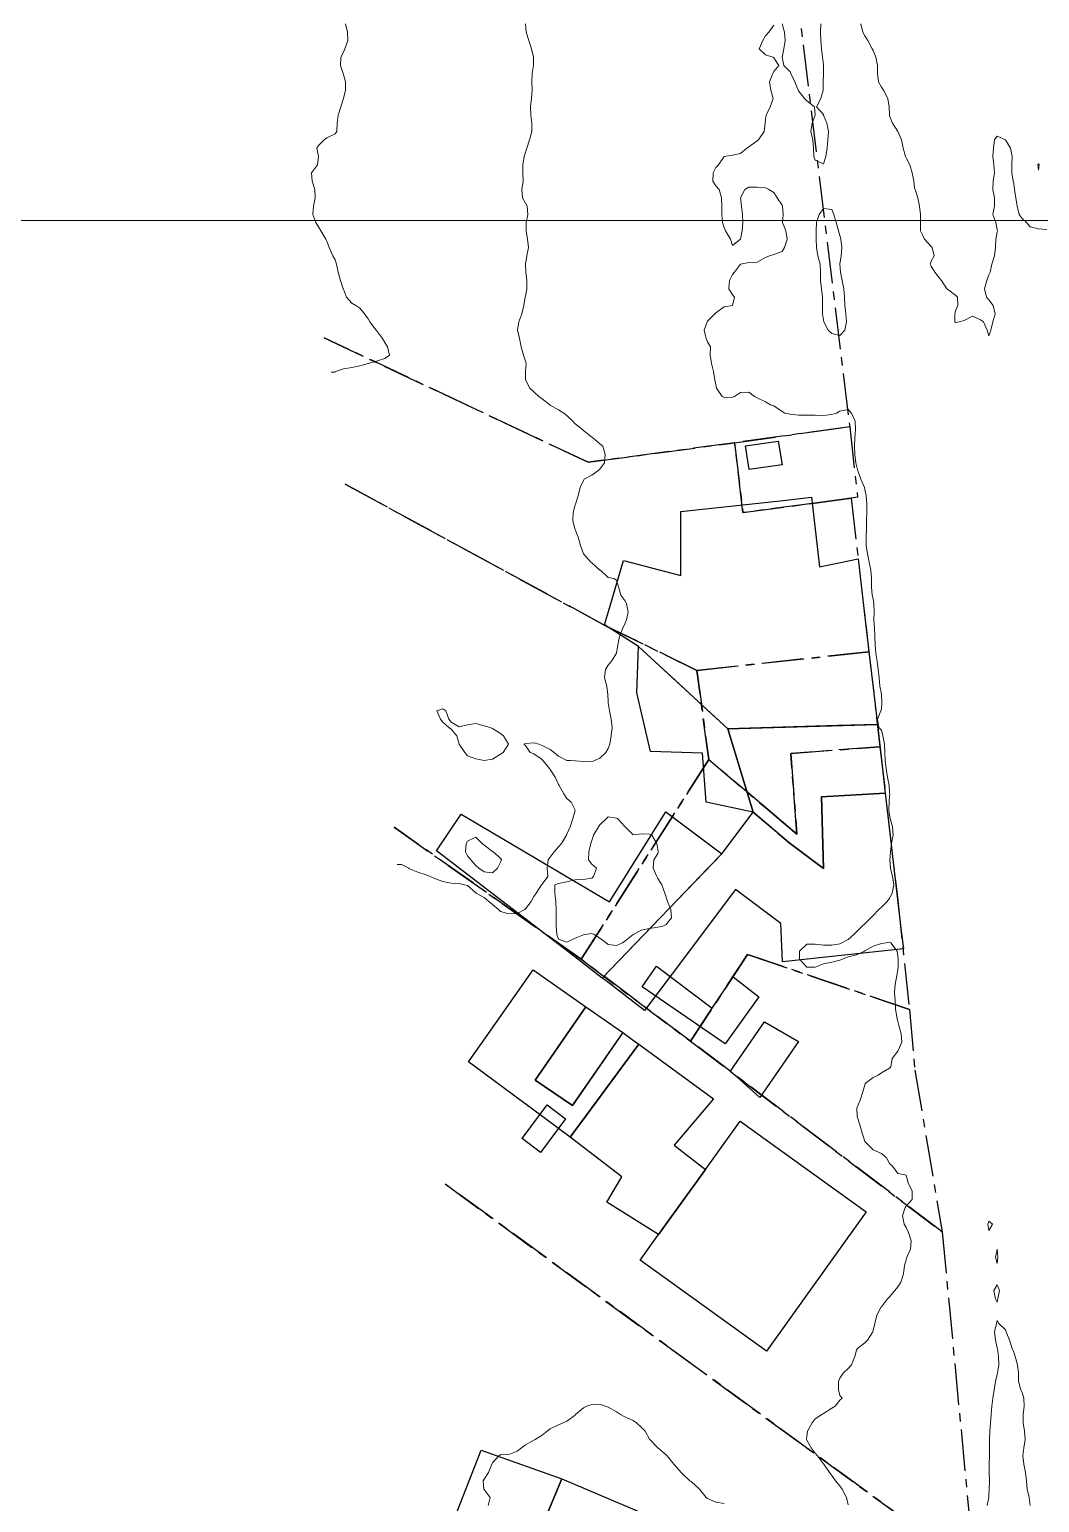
# Model space of a CAD drawing. Header units: centimetres. Extents: x 0 to 642158, y -847 to 649707.
# Drawn here: x 615869.3 to 615930.3, y 620509.9 to 620598.9 of the extents above; entities that cross this region are included whole.
import ezdxf

# ---------------------------------------------------------------- set-up
doc = ezdxf.new("R2010")
doc.units = ezdxf.units.CM
doc.header["$MEASUREMENT"] = 0
doc.linetypes.add('CENTERX2', pattern=[4, 2.5, -0.5, 0.5, -0.5])
doc.layers.add('MEV_grille', color=254, linetype='Continuous', lineweight=9)
doc.layers.add('WAL_topographie 0.5', color=253, linetype='Continuous', lineweight=20)
doc.layers.add('SPW_batiments', color=7, linetype='Continuous')
doc.layers.add('SPW_parcellaire cadastral', color=7, linetype='CENTERX2', lineweight=25, true_color=0xff0542)

# ---------------------------------------------------------------- blocks, each defined once
blk = doc.blocks.new('*U114')
at = {"layer": 'MEV_grille', "transparency": 33554687}
blk.add_lwpolyline([(-1338.461, 0), (1338.461, 0)], dxfattribs=at)
blk = doc.blocks.new('*U115')
at = {"layer": 'MEV_grille', "color": 0, "linetype": 'ByBlock', "lineweight": -2, "transparency": 16777216}
blk.add_blockref('*U114', (0, -1800), dxfattribs=at)

msp = doc.modelspace()

# ---------------------------------------------------------------- linework, layer by layer
at = {"layer": 'SPW_batiments'}
for points in [[(615914.752, 620572.619), (615912.769, 620572.336), (615912.552, 620573.769), (615914.519, 620574.052), (615914.752, 620572.619)], [(615917.019, 620566.452), (615919.349, 620566.942), (615919.799, 620563.064), (615920.508, 620556.938), (615918.125, 620556.87), (615911.479, 620556.679), (615908.641, 620559.286), (615906.082, 620561.637), (615904.016, 620562.946), (615904.261, 620563.769), (615905.174, 620566.832), (615908.64, 620565.939), (615908.64, 620569.801), (615912.389, 620570.209), (615914.633, 620570.454), (615916.534, 620570.661), (615917.019, 620566.452)], [(615906.082, 620561.637), (615908.801, 620559.14), (615909.726, 620558.289), (615910.518, 620557.562), (615911.479, 620556.679), (615911.945, 620555.144), (615913.008, 620551.644), (615910.156, 620552.252), (615909.946, 620555.202), (615906.8, 620555.294), (615905.975, 620558.847), (615906.082, 620561.637)], [(615917.033, 620556.839), (615920.508, 620556.938), (615920.695, 620555.328), (615920.796, 620554.453), (615920.843, 620554.049), (615920.99, 620552.781), (615917.143, 620552.56), (615917.254, 620548.227), (615915.17, 620549.8), (615913.008, 620551.644), (615912.806, 620552.312), (615911.479, 620556.679), (615917.033, 620556.839)], [(615908.102, 620541.872), (615906.44, 620539.661), (615904.119, 620541.443), (615903.889, 620541.619), (615907.927, 620545.813), (615910.256, 620548.231), (615911.11, 620549.119), (615913.008, 620551.644), (615914.411, 620550.448), (615914.497, 620550.374), (615915.17, 620549.8), (615917.254, 620548.228), (615917.254, 620548.232), (615917.143, 620552.56), (615920.99, 620552.781), (615921.955, 620544.444), (615922.079, 620543.375), (615917.39, 620542.871), (615917.385, 620542.87), (615915.367, 620542.653), (615914.783, 620542.59), (615914.673, 620544.909), (615911.935, 620546.968), (615908.102, 620541.872)], [(615906.864, 620544.709), (615903.889, 620541.619), (615902.233, 620542.89), (615893.879, 620549.301), (615895.36, 620551.51), (615904.319, 620546.214), (615905.068, 620547.407), (615907.735, 620551.657), (615911.11, 620549.119), (615906.864, 620544.709)], [(615902.941, 620533.339), (615901.957, 620532.001), (615901.169, 620532.583), (615899.592, 620533.75), (615898.981, 620534.201), (615895.802, 620536.552), (615896.585, 620537.668), (615899.709, 620542.118), (615902.89, 620539.885), (615899.841, 620535.451), (615902.091, 620533.918), (615902.14, 620533.989), (615905.127, 620538.315), (615905.14, 620538.335), (615905.701, 620537.912), (615906.09, 620537.619), (615902.941, 620533.339)], [(615910.523, 620539.802), (615911.806, 620541.686), (615913.356, 620540.486), (615911.323, 620537.636), (615906.29, 620541.085), (615907.156, 620542.335), (615910.523, 620539.802)], [(615905.14, 620538.335), (615902.091, 620533.918), (615899.841, 620535.451), (615902.89, 620539.885), (615905.14, 620538.335)], [(615915.738, 620537.788), (615913.407, 620534.393), (615911.64, 620536.002), (615913.69, 620538.969), (615915.738, 620537.788)], [(615910.607, 620534.319), (615908.241, 620531.519), (615910.116, 620530.058), (615907.29, 620526.121), (615904.157, 620528.085), (615905.074, 620529.601), (615901.957, 620532.001), (615906.09, 620537.618), (615910.607, 620534.319)], [(615901.674, 620533.118), (615900.157, 620531.085), (615899.041, 620531.918), (615900.557, 620533.968), (615901.674, 620533.118)], [(615919.841, 620527.487), (615913.808, 620519.086), (615906.175, 620524.569), (615907.29, 620526.121), (615910.116, 620530.058), (615912.213, 620532.977), (615919.841, 620527.487)], [(615898.36, 620504.001), (615893.703, 620505.782), (615896.572, 620513.107), (615901.443, 620511.368), (615898.36, 620504.001)], [(615914.669, 620505.745), (615913.295, 620502.453), (615911.611, 620498.419), (615898.36, 620504.001), (615901.443, 620511.368), (615914.669, 620505.745)]]:
    msp.add_lwpolyline(points, dxfattribs=at)
at = {"layer": 'SPW_parcellaire cadastral'}
for points in [[(615880.021, 620629.763), (615911.679, 620633.717), (615918.836, 620574.92), (615911.881, 620573.953), (615903.041, 620572.771), (615887.088, 620580.289)], [(615887.088, 620580.289), (615903.041, 620572.771), (615911.881, 620573.953), (615912.389, 620569.732), (615916.577, 620570.29), (615918.924, 620570.613)], [(615918.924, 620570.613), (615916.577, 620570.29), (615912.389, 620569.732), (615911.881, 620573.953), (615918.836, 620574.92), (615919.315, 620570.667), (615918.924, 620570.613)], [(615888.351, 620571.449), (615904.088, 620562.902), (615909.605, 620560.202), (615910.325, 620554.811), (615902.617, 620542.753), (615891.311, 620550.728)], [(615918.924, 620570.613), (615919.35, 620566.942), (615920.001, 620561.32), (615909.605, 620560.202), (615904.088, 620562.902), (615888.351, 620571.449)], [(615909.605, 620560.202), (615920.001, 620561.32), (615920.665, 620555.594), (615915.276, 620555.186), (615915.643, 620550.306), (615913.748, 620551.911), (615910.325, 620554.811), (615909.605, 620560.202)], [(615909.218, 620537.806), (615902.617, 620542.753), (615910.325, 620554.811), (615913.748, 620551.911), (615915.643, 620550.306), (615915.276, 620555.186), (615920.665, 620555.594), (615921.72, 620546.479), (615922.45, 620539.718), (615912.671, 620543.036), (615909.218, 620537.806)], [(615891.311, 620550.728), (615902.617, 620542.753), (615909.218, 620537.806), (615924.422, 620526.289), (615926.373, 620505.85), (615894.39, 620529.18)], [(615909.218, 620537.806), (615912.671, 620543.036), (615922.45, 620539.718), (615922.774, 620536.054), (615924.422, 620526.289), (615909.218, 620537.806)], [(615894.39, 620529.18), (615926.373, 620505.85), (615925.519, 620491.283), (615923.455, 620475.144), (615885.614, 620492.817)]]:
    msp.add_lwpolyline(points, dxfattribs=at)
at = {"layer": 'WAL_topographie 0.5'}
for points in [[(615888.381, 620599.25), (615888.5, 620598.75), (615888.517, 620598.25), (615888.336, 620597.75), (615888.25, 620597.541), (615888.091, 620597.25), (615888.07, 620596.75), (615888.237, 620596.25), (615888.25, 620596.194), (615888.383, 620595.75), (615888.366, 620595.25), (615888.25, 620594.75), (615888.25, 620594.75), (615888.089, 620594.25), (615887.929, 620593.75), (615887.88, 620593.25), (615887.854, 620592.75), (615887.75, 620592.618), (615887.25, 620592.364), (615887.083, 620592.25), (615886.75, 620591.917), (615886.641, 620591.75), (615886.75, 620591.25), (615886.75, 620591.25), (615886.75, 620591.25), (615886.687, 620590.75), (615886.327, 620590.25), (615886.361, 620589.75), (615886.515, 620589.25), (615886.547, 620588.75), (615886.435, 620588.25), (615886.411, 620587.75), (615886.577, 620587.25), (615886.75, 620587), (615886.882, 620586.75), (615887.19, 620586.25), (615887.25, 620586.135), (615887.393, 620585.75), (615887.612, 620585.25), (615887.75, 620585), (615887.833, 620584.75), (615887.935, 620584.25), (615888.067, 620583.75), (615888.238, 620583.25), (615888.25, 620583.221), (615888.445, 620582.75), (615888.75, 620582.393), (615889, 620582.25), (615889.25, 620582.089), (615889.519, 620581.75), (615889.75, 620581.439), (615889.854, 620581.25), (615890.227, 620580.75), (615890.25, 620580.725), (615890.614, 620580.25), (615890.75, 620580.006), (615890.905, 620579.75), (615891.025, 620579.25), (615890.75, 620579.034), (615890.25, 620578.889), (615889.772, 620578.75), (615889.75, 620578.744), (615889.25, 620578.595), (615888.75, 620578.497), (615888.25, 620578.423), (615887.775, 620578.25), (615887.75, 620578.224), (615887.5, 620578.224)], [(615899.25, 620599.25), (615899.287, 620598.75), (615899.445, 620598.25), (615899.613, 620597.75), (615899.739, 620597.25), (615899.735, 620596.75), (615899.662, 620596.25), (615899.64, 620595.75), (615899.652, 620595.25), (615899.623, 620594.75), (615899.559, 620594.25), (615899.574, 620593.75), (615899.636, 620593.25), (615899.629, 620592.75), (615899.5, 620592.25), (615899.341, 620591.75), (615899.25, 620591.5), (615899.172, 620591.25), (615899.08, 620590.75), (615899.095, 620590.25), (615899.116, 620589.75), (615899.036, 620589.25), (615899.068, 620588.75), (615899.25, 620588.434), (615899.347, 620588.25), (615899.4, 620587.75), (615899.281, 620587.25), (615899.283, 620586.75), (615899.371, 620586.25), (615899.431, 620585.75), (615899.329, 620585.25), (615899.25, 620584.75), (615899.278, 620584.25), (615899.336, 620583.75), (615899.328, 620583.25), (615899.25, 620582.8), (615899.238, 620582.75), (615899.156, 620582.25), (615899.021, 620581.75), (615898.838, 620581.25), (615898.767, 620580.75), (615898.879, 620580.25), (615898.988, 620579.75), (615899.133, 620579.25), (615899.25, 620578.884), (615899.294, 620578.75), (615899.26, 620578.25), (615899.25, 620577.75), (615899.508, 620577.25), (615899.75, 620577.034), (615900.059, 620576.75), (615900.25, 620576.612), (615900.716, 620576.25), (615900.75, 620576.227), (615901.25, 620575.949), (615901.557, 620575.75), (615901.75, 620575.598), (615902.102, 620575.25), (615902.25, 620575.099), (615902.685, 620574.75), (615902.75, 620574.694), (615903.25, 620574.298), (615903.32, 620574.25), (615903.75, 620573.895), (615903.914, 620573.75), (615904.069, 620573.25), (615904.025, 620572.75), (615903.75, 620572.357), (615903.625, 620572.25), (615903.25, 620571.99), (615902.804, 620571.75), (615902.75, 620571.671), (615902.555, 620571.25), (615902.439, 620570.75), (615902.265, 620570.25), (615902.25, 620570.211), (615902.122, 620569.75), (615902.12, 620569.25), (615902.234, 620568.75), (615902.25, 620568.712), (615902.428, 620568.25), (615902.581, 620567.75), (615902.75, 620567.25), (615902.75, 620567.25), (615903.205, 620566.75), (615903.25, 620566.702), (615903.75, 620566.266), (615903.774, 620566.25), (615904.25, 620565.817), (615904.583, 620565.75), (615904.75, 620565.65), (615904.878, 620565.25), (615905.014, 620564.75), (615905.25, 620564.423), (615905.357, 620564.25), (615905.453, 620563.75), (615905.353, 620563.25), (615905.25, 620563.021), (615905.138, 620562.75), (615904.932, 620562.25), (615904.826, 620561.75), (615904.754, 620561.25), (615904.75, 620561.243), (615904.449, 620560.75), (615904.25, 620560.524), (615904.086, 620560.25), (615904.031, 620559.75), (615904.155, 620559.25), (615904.224, 620558.75), (615904.25, 620558.321), (615904.255, 620558.25), (615904.335, 620557.75), (615904.435, 620557.25), (615904.484, 620556.75), (615904.435, 620556.25), (615904.341, 620555.75), (615904.25, 620555.485), (615904.112, 620555.25), (615903.75, 620554.891), (615903.427, 620554.75), (615903.25, 620554.684), (615902.75, 620554.7), (615902.25, 620554.738), (615901.964, 620554.75), (615901.75, 620554.764), (615901.25, 620555.023), (615900.986, 620555.25), (615900.75, 620555.421), (615900.25, 620555.664), (615900.062, 620555.75), (615899.75, 620555.828), (615899.25, 620555.782), (615899.15, 620555.75), (615899.25, 620555.667), (615899.528, 620555.25), (615899.75, 620555.167), (615900.25, 620554.811), (615900.294, 620554.75), (615900.713, 620554.25), (615900.75, 620554.208), (615901.039, 620553.75), (615901.25, 620553.317), (615901.277, 620553.25), (615901.568, 620552.75), (615901.75, 620552.463), (615902.013, 620552.25), (615902.25, 620551.75), (615902.25, 620551.75), (615902.25, 620551.75), (615902.112, 620551.25), (615901.941, 620550.75), (615901.75, 620550.302), (615901.725, 620550.25), (615901.427, 620549.75), (615901.25, 620549.536), (615900.974, 620549.25), (615900.75, 620548.917), (615900.626, 620548.75), (615900.569, 620548.25), (615900.595, 620547.75), (615900.25, 620547.297), (615900.209, 620547.25), (615899.897, 620546.75), (615899.75, 620546.55), (615899.587, 620546.25), (615899.25, 620545.794), (615899.206, 620545.75), (615898.75, 620545.515), (615898.25, 620545.491), (615897.75, 620545.645), (615897.613, 620545.75), (615897.25, 620546.071), (615897.035, 620546.25), (615896.75, 620546.482), (615896.275, 620546.75), (615896.25, 620546.772), (615895.75, 620547.2), (615895.573, 620547.25), (615895.25, 620547.331), (615894.75, 620547.359), (615894.25, 620547.453), (615893.75, 620547.623), (615893.485, 620547.75), (615893.25, 620547.855), (615892.75, 620548.018), (615892.25, 620548.222), (615892.194, 620548.25), (615891.75, 620548.481), (615891.5, 620548.481)], [(615914.25, 620599.188), (615913.945, 620598.75), (615913.75, 620598.525), (615913.583, 620598.25), (615913.365, 620597.75), (615913.75, 620597.393), (615914.194, 620597.25), (615914.25, 620597.2), (615914.55, 620596.75), (615914.25, 620596.375), (615914.198, 620596.25), (615914, 620595.75), (615914.063, 620595.25), (615914.219, 620594.75), (615914.023, 620594.25), (615913.786, 620593.75), (615913.75, 620593.5), (615913.731, 620593.25), (615913.664, 620592.75), (615913.333, 620592.25), (615913.25, 620592.187), (615912.75, 620591.822), (615912.625, 620591.75), (615912.25, 620591.429), (615911.75, 620591.327), (615911.25, 620591.25), (615911.25, 620591.25), (615910.917, 620590.75), (615910.75, 620590.571), (615910.589, 620590.25), (615910.576, 620589.75), (615910.75, 620589.464), (615910.95, 620589.25), (615911.1, 620588.75), (615911.111, 620588.25), (615911.116, 620587.75), (615911.143, 620587.25), (615911.25, 620586.95), (615911.341, 620586.75), (615911.643, 620586.25), (615911.75, 620585.875), (615912.25, 620586.25), (615912.25, 620586.25), (615912.331, 620586.75), (615912.379, 620587.25), (615912.361, 620587.75), (615912.3, 620588.25), (615912.25, 620588.749), (615912.25, 620588.75), (615912.25, 620588.75), (615912.5, 620589.25), (615912.75, 620589.384), (615913.25, 620589.4), (615913.75, 620589.354), (615913.958, 620589.25), (615914.25, 620589.066), (615914.464, 620588.75), (615914.75, 620588.306), (615914.78, 620588.25), (615914.813, 620587.75), (615914.786, 620587.25), (615914.972, 620586.75), (615915.065, 620586.25), (615914.896, 620585.75), (615914.75, 620585.5), (615914.25, 620585.318), (615914, 620585.25), (615913.75, 620585.15), (615913.25, 620584.868), (615912.75, 620584.833), (615912.25, 620584.75), (615912.25, 620584.75), (615911.886, 620584.25), (615911.75, 620584.114), (615911.568, 620583.75), (615911.539, 620583.25), (615911.75, 620582.886), (615911.875, 620582.75), (615911.75, 620582.25), (615911.75, 620582.25), (615911.25, 620582.155), (615910.75, 620581.81), (615910.692, 620581.75), (615910.25, 620581.29), (615910.228, 620581.25), (615910.048, 620580.75), (615910.164, 620580.25), (615910.25, 620580.058), (615910.424, 620579.75), (615910.409, 620579.25), (615910.485, 620578.75), (615910.616, 620578.25), (615910.69, 620577.75), (615910.75, 620577.45), (615910.787, 620577.25), (615911.137, 620576.75), (615911.25, 620576.685), (615911.75, 620576.7), (615911.884, 620576.75), (615912.25, 620576.989), (615912.75, 620577.013), (615913.083, 620576.75), (615913.25, 620576.657), (615913.75, 620576.417), (615914.05, 620576.25), (615914.25, 620576.177), (615914.75, 620575.837), (615914.917, 620575.75), (615915.25, 620575.674), (615915.75, 620575.629), (615916.25, 620575.624), (615916.75, 620575.614), (615917.25, 620575.605), (615917.75, 620575.652), (615918.043, 620575.75), (615918.25, 620575.857), (615918.75, 620575.966), (615918.943, 620575.75), (615919.171, 620575.25), (615919.186, 620574.75), (615919.156, 620574.25), (615919.134, 620573.75), (615919.143, 620573.25), (615919.216, 620572.75), (615919.25, 620572.584), (615919.331, 620572.25), (615919.506, 620571.75), (615919.724, 620571.25), (615919.75, 620571.139), (615919.834, 620570.75), (615919.877, 620570.25), (615919.866, 620569.75), (615919.853, 620569.25), (615919.854, 620568.75), (615919.829, 620568.25), (615919.831, 620567.75), (615919.906, 620567.25), (615920.014, 620566.75), (615920.113, 620566.25), (615920.162, 620565.75), (615920.157, 620565.25), (615920.203, 620564.75), (615920.25, 620564.528), (615920.304, 620564.25), (615920.324, 620563.75), (615920.305, 620563.25), (615920.332, 620562.75), (615920.355, 620562.25), (615920.368, 620561.75), (615920.42, 620561.25), (615920.488, 620560.75), (615920.559, 620560.25), (615920.612, 620559.75), (615920.664, 620559.25), (615920.75, 620558.776), (615920.755, 620558.75), (615920.789, 620558.25), (615920.75, 620557.861), (615920.726, 620557.75), (615920.511, 620557.25), (615920.598, 620556.75), (615920.75, 620556.584), (615920.84, 620556.25), (615920.95, 620555.75), (615920.961, 620555.25), (615920.979, 620554.75), (615921.041, 620554.25), (615921.125, 620553.75), (615921.212, 620553.25), (615921.25, 620552.833), (615921.256, 620552.75), (615921.25, 620552.625), (615921.227, 620552.25), (615921.198, 620551.75), (615921.25, 620551.458), (615921.281, 620551.25), (615921.431, 620550.75), (615921.467, 620550.25), (615921.371, 620549.75), (615921.294, 620549.25), (615921.267, 620548.75), (615921.302, 620548.25), (615921.414, 620547.75), (615921.5, 620547.25), (615921.41, 620546.75), (615921.25, 620546.445), (615921.099, 620546.25), (615920.75, 620545.894), (615920.606, 620545.75), (615920.25, 620545.394), (615920.106, 620545.25), (615919.75, 620544.894), (615919.6, 620544.75), (615919.25, 620544.407), (615919.087, 620544.25), (615918.75, 620543.95), (615918.371, 620543.75), (615918.25, 620543.69), (615917.75, 620543.596), (615917.25, 620543.601), (615916.75, 620543.657), (615916.25, 620543.66), (615915.805, 620543.25), (615915.801, 620542.75), (615916.25, 620542.266), (615916.75, 620542.27), (615917.25, 620542.468), (615917.75, 620542.585), (615918.25, 620542.708), (615918.411, 620542.75), (615918.75, 620542.904), (615919.25, 620543.022), (615919.737, 620543.25), (615919.75, 620543.258), (615920.25, 620543.549), (615920.75, 620543.713), (615921.041, 620543.75), (615921.25, 620543.784), (615921.324, 620543.75), (615921.706, 620543.25), (615921.75, 620542.95), (615921.771, 620542.75), (615921.765, 620542.25), (615921.75, 620542.15), (615921.691, 620541.75), (615921.575, 620541.25), (615921.546, 620540.75), (615921.586, 620540.25), (615921.61, 620539.75), (615921.676, 620539.25), (615921.75, 620539), (615921.803, 620538.75), (615921.951, 620538.25), (615921.982, 620537.75), (615921.768, 620537.25), (615921.75, 620537.201), (615921.407, 620536.75), (615921.315, 620536.25), (615921.25, 620536.172), (615920.75, 620535.894), (615920.553, 620535.75), (615920.25, 620535.618), (615919.775, 620535.25), (615919.75, 620535.167), (615919.636, 620534.75), (615919.475, 620534.25), (615919.275, 620533.75), (615919.29, 620533.25), (615919.442, 620532.75), (615919.597, 620532.25), (615919.75, 620531.769), (615919.757, 620531.75), (615920.25, 620531.25), (615920.25, 620531.25), (615920.75, 620531.014), (615921.068, 620530.75), (615921.25, 620530.421), (615921.417, 620530.25), (615921.75, 620529.813), (615922.083, 620529.75), (615922.25, 620529.704), (615922.377, 620529.25), (615922.608, 620528.75), (615922.606, 620528.25), (615922.25, 620527.839), (615922.183, 620527.75), (615922.026, 620527.25), (615922.138, 620526.75), (615922.25, 620526.544), (615922.389, 620526.25), (615922.545, 620525.75), (615922.503, 620525.25), (615922.29, 620524.75), (615922.25, 620524.607), (615922.154, 620524.25), (615922.089, 620523.75), (615921.928, 620523.25), (615921.75, 620522.969), (615921.566, 620522.75), (615921.25, 620522.366), (615921.13, 620522.25), (615920.75, 620521.762), (615920.739, 620521.75), (615920.467, 620521.25), (615920.352, 620520.75), (615920.25, 620520.327), (615920.237, 620520.25), (615919.906, 620519.75), (615919.75, 620519.58), (615919.299, 620519.25), (615919.25, 620519.145), (615919.141, 620518.75), (615918.943, 620518.25), (615918.75, 620518.038), (615918.439, 620517.75), (615918.25, 620517.446), (615918.162, 620517.25), (615918.155, 620516.75), (615918.25, 620516.4), (615918.375, 620516.25), (615918.25, 620516.114), (615917.964, 620515.75), (615917.75, 620515.639), (615917.25, 620515.319), (615917.15, 620515.25), (615916.75, 620514.992), (615916.562, 620514.75), (615916.284, 620514.25), (615916.25, 620513.951), (615916.23, 620513.75), (615916.25, 620513.712), (615916.511, 620513.25), (615916.75, 620512.927), (615916.893, 620512.75), (615917.25, 620512.281), (615917.269, 620512.25), (615917.627, 620511.75), (615917.75, 620511.576), (615917.987, 620511.25), (615918.25, 620510.94), (615918.392, 620510.75), (615918.635, 620510.25), (615918.75, 620509.792)], [(615917.089, 620599.25), (615917.069, 620598.75), (615917.085, 620598.25), (615917.138, 620597.75), (615917.204, 620597.25), (615917.25, 620596.806), (615917.256, 620596.75), (615917.25, 620596.25), (615917.25, 620596.25), (615917.238, 620595.75), (615917.231, 620595.25), (615917.1, 620594.75), (615916.822, 620594.25), (615917.25, 620593.789), (615917.258, 620593.75), (615917.465, 620593.25), (615917.563, 620592.75), (615917.515, 620592.25), (615917.478, 620591.75), (615917.401, 620591.25), (615917.25, 620590.806), (615916.75, 620591.025), (615916.668, 620591.25), (615916.654, 620591.75), (615916.603, 620592.25), (615916.491, 620592.75), (615916.577, 620593.25), (615916.75, 620593.75), (615916.712, 620594.25), (615916.25, 620594.614), (615916.114, 620594.75), (615915.75, 620595.212), (615915.728, 620595.25), (615915.527, 620595.75), (615915.291, 620596.25), (615915.25, 620596.35), (615914.85, 620596.75), (615914.75, 620597.25), (615914.749, 620597.25), (615914.75, 620597.25), (615914.859, 620597.75), (615914.932, 620598.25), (615914.9, 620598.75), (615914.75, 620599.25)], [(615930.75, 620586.845), (615930.25, 620586.875), (615929.75, 620586.989), (615929.51, 620587.25), (615929.25, 620587.5), (615929.083, 620587.75), (615928.956, 620588.25), (615928.867, 620588.75), (615928.804, 620589.25), (615928.75, 620589.607), (615928.722, 620589.75), (615928.625, 620590.25), (615928.632, 620590.75), (615928.652, 620591.25), (615928.55, 620591.75), (615928.25, 620592.25), (615928.25, 620592.25), (615927.75, 620592.483), (615927.583, 620592.25), (615927.528, 620591.75), (615927.486, 620591.25), (615927.546, 620590.75), (615927.58, 620590.25), (615927.5, 620589.75), (615927.493, 620589.25), (615927.583, 620588.75), (615927.589, 620588.25), (615927.479, 620587.75), (615927.661, 620587.25), (615927.75, 620586.833), (615927.762, 620586.75), (615927.75, 620586.679), (615927.669, 620586.25), (615927.643, 620585.75), (615927.583, 620585.25), (615927.433, 620584.75), (615927.315, 620584.25), (615927.25, 620584.1), (615927.129, 620583.75), (615926.99, 620583.25), (615927.103, 620582.75), (615927.25, 620582.583), (615927.5, 620582.25), (615927.631, 620581.75), (615927.487, 620581.25), (615927.368, 620580.75), (615927.25, 620580.417), (615927.139, 620580.75), (615926.929, 620581.25), (615926.75, 620581.375), (615926.25, 620581.602), (615925.75, 620581.338), (615925.45, 620581.25), (615925.25, 620581.212), (615925.197, 620581.25), (615925.185, 620581.75), (615925.25, 620581.972), (615925.364, 620582.25), (615925.345, 620582.75), (615925.25, 620582.855), (615924.75, 620583.231), (615924.708, 620583.25), (615924.389, 620583.75), (615924.25, 620583.917), (615923.987, 620584.25), (615923.75, 620584.625), (615923.705, 620584.75), (615923.75, 620584.917), (615923.938, 620585.25), (615923.825, 620585.75), (615923.75, 620585.815), (615923.365, 620586.25), (615923.25, 620586.464), (615923.112, 620586.75), (615923.125, 620587.25), (615923.109, 620587.75), (615923.05, 620588.25), (615922.95, 620588.75), (615922.786, 620589.25), (615922.75, 620589.333), (615922.709, 620589.75), (615922.619, 620590.25), (615922.463, 620590.75), (615922.25, 620591.167), (615922.206, 620591.25), (615922.067, 620591.75), (615921.962, 620592.25), (615921.75, 620592.75), (615921.75, 620592.75), (615921.433, 620593.25), (615921.25, 620593.708), (615921.239, 620593.75), (615921.216, 620594.25), (615921.15, 620594.75), (615920.878, 620595.25), (615920.75, 620595.423), (615920.58, 620595.75), (615920.508, 620596.25), (615920.518, 620596.75), (615920.408, 620597.25), (615920.25, 620597.641), (615920.2, 620597.75), (615919.924, 620598.25), (615919.75, 620598.536), (615919.632, 620598.75), (615919.505, 620599.25)], [(615930.25, 620590.417), (615930.292, 620590.75), (615930.25, 620590.803), (615930.194, 620590.75), (615930.25, 620590.417)], [(615918.547, 620580.75), (615918.25, 620580.437), (615917.75, 620580.552), (615917.527, 620580.75), (615917.274, 620581.25), (615917.25, 620581.375), (615917.19, 620581.75), (615917.193, 620582.25), (615917.197, 620582.75), (615917.134, 620583.25), (615917.075, 620583.75), (615917.081, 620584.25), (615917.057, 620584.75), (615916.92, 620585.25), (615916.824, 620585.75), (615916.818, 620586.25), (615916.814, 620586.75), (615916.827, 620587.25), (615916.993, 620587.75), (615917.25, 620588.102), (615917.75, 620588.05), (615917.889, 620587.75), (615918.013, 620587.25), (615918.155, 620586.75), (615918.25, 620586.475), (615918.294, 620586.25), (615918.356, 620585.75), (615918.319, 620585.25), (615918.25, 620584.75), (615918.28, 620584.25), (615918.392, 620583.75), (615918.489, 620583.25), (615918.53, 620582.75), (615918.548, 620582.25), (615918.606, 620581.75), (615918.636, 620581.25), (615918.547, 620580.75)], [(615897.75, 620555.146), (615897.893, 620555.25), (615898.219, 620555.75), (615897.917, 620556.25), (615897.75, 620556.382), (615897.25, 620556.694), (615897.107, 620556.75), (615896.75, 620556.854), (615896.25, 620556.988), (615895.75, 620556.906), (615895.25, 620556.795), (615894.75, 620557.083), (615894.625, 620557.25), (615894.442, 620557.75), (615894.25, 620557.875), (615893.893, 620557.75), (615894.114, 620557.25), (615894.25, 620557.083), (615894.625, 620556.75), (615894.75, 620556.659), (615895.096, 620556.25), (615895.25, 620555.75), (615895.25, 620555.75), (615895.583, 620555.25), (615895.75, 620555.05), (615896.25, 620554.855), (615896.75, 620554.75), (615897.25, 620554.846), (615897.75, 620555.146)], [(615905.107, 620543.75), (615904.75, 620543.589), (615904.25, 620543.642), (615904.117, 620543.75), (615903.75, 620544.025), (615903.39, 620544.25), (615903.25, 620544.317), (615902.861, 620544.25), (615902.75, 620544.233), (615902.25, 620544.018), (615901.75, 620543.793), (615901.25, 620543.973), (615901.141, 620544.25), (615901.1, 620544.75), (615901.1, 620545.25), (615901.1, 620545.75), (615901.079, 620546.25), (615901.016, 620546.75), (615901.032, 620547.25), (615901.25, 620547.323), (615901.75, 620547.44), (615902.25, 620547.548), (615902.75, 620547.57), (615903.25, 620547.65), (615903.359, 620547.75), (615903.536, 620548.25), (615903.25, 620548.5), (615903.05, 620548.75), (615903.08, 620549.25), (615903.2, 620549.75), (615903.25, 620549.937), (615903.362, 620550.25), (615903.664, 620550.75), (615903.75, 620550.875), (615904.141, 620551.25), (615904.25, 620551.352), (615904.75, 620551.28), (615904.806, 620551.25), (615905.25, 620550.77), (615905.279, 620550.75), (615905.75, 620550.279), (615906.25, 620550.338), (615906.75, 620550.311), (615906.887, 620550.25), (615907.182, 620549.75), (615907.25, 620549.375), (615907.267, 620549.25), (615907.25, 620549.15), (615907, 620548.75), (615906.956, 620548.25), (615907.181, 620547.75), (615907.25, 620547.625), (615907.481, 620547.25), (615907.661, 620546.75), (615907.75, 620546.501), (615907.833, 620546.25), (615908.031, 620545.75), (615908.065, 620545.25), (615907.75, 620544.845), (615907.55, 620544.75), (615907.25, 620544.689), (615906.75, 620544.62), (615906.25, 620544.514), (615905.75, 620544.25), (615905.75, 620544.25), (615905.25, 620543.837), (615905.107, 620543.75)], [(615897.25, 620547.972), (615897.555, 620548.25), (615897.75, 620548.613), (615897.803, 620548.75), (615897.75, 620548.87), (615897.298, 620549.25), (615897.25, 620549.272), (615896.75, 620549.643), (615896.635, 620549.75), (615896.25, 620550.121), (615895.75, 620549.878), (615895.659, 620549.75), (615895.631, 620549.25), (615895.75, 620548.991), (615895.939, 620548.75), (615896.25, 620548.421), (615896.437, 620548.25), (615896.75, 620548.042), (615897.25, 620547.972)], [(615927.25, 620526.375), (615927.464, 620526.75), (615927.25, 620526.926), (615927.175, 620526.75), (615927.25, 620526.375)], [(615927.75, 620524.375), (615927.783, 620524.75), (615927.75, 620525.25), (615927.643, 620524.75), (615927.75, 620524.375)], [(615927.75, 620522.036), (615927.797, 620522.25), (615927.893, 620522.75), (615927.75, 620523.083), (615927.55, 620522.75), (615927.643, 620522.25), (615927.75, 620522.036)], [(615929.743, 620509.75), (615929.68, 620510.25), (615929.569, 620510.75), (615929.512, 620511.25), (615929.464, 620511.75), (615929.363, 620512.25), (615929.307, 620512.75), (615929.364, 620513.25), (615929.435, 620513.75), (615929.395, 620514.25), (615929.321, 620514.75), (615929.319, 620515.25), (615929.372, 620515.75), (615929.362, 620516.25), (615929.25, 620516.589), (615929.18, 620516.75), (615929.036, 620517.25), (615929.033, 620517.75), (615928.976, 620518.25), (615928.826, 620518.75), (615928.75, 620519.015), (615928.65, 620519.25), (615928.484, 620519.75), (615928.288, 620520.25), (615928.25, 620520.368), (615927.844, 620520.75), (615927.75, 620520.938), (615927.713, 620520.75), (615927.58, 620520.25), (615927.641, 620519.75), (615927.75, 620519.283), (615927.765, 620519.25), (615927.831, 620518.75), (615927.852, 620518.25), (615927.773, 620517.75), (615927.75, 620517.673), (615927.652, 620517.25), (615927.569, 620516.75), (615927.484, 620516.25), (615927.425, 620515.75), (615927.393, 620515.25), (615927.351, 620514.75), (615927.309, 620514.25), (615927.284, 620513.75), (615927.288, 620513.25), (615927.284, 620512.75), (615927.259, 620512.25), (615927.27, 620511.75), (615927.286, 620511.25), (615927.273, 620510.75), (615927.25, 620510.375), (615927.241, 620510.25), (615927.145, 620509.75)], [(615896.992, 620509.75), (615897.112, 620510.25), (615896.75, 620510.727), (615896.74, 620510.75), (615896.691, 620511.25), (615896.75, 620511.343), (615897.008, 620511.75), (615897.213, 620512.25), (615897.25, 620512.338), (615897.648, 620512.75), (615897.75, 620512.819), (615898.25, 620512.844), (615898.75, 620513.043), (615899.017, 620513.25), (615899.25, 620513.422), (615899.75, 620513.704), (615899.838, 620513.75), (615900.25, 620514.014), (615900.555, 620514.25), (615900.75, 620514.383), (615901.25, 620514.621), (615901.524, 620514.75), (615901.75, 620514.845), (615902.25, 620515.22), (615902.271, 620515.25), (615902.75, 620515.658), (615902.948, 620515.75), (615903.25, 620515.864), (615903.75, 620515.871), (615904.069, 620515.75), (615904.25, 620515.691), (615904.75, 620515.406), (615904.992, 620515.25), (615905.25, 620515.11), (615905.75, 620514.884), (615905.951, 620514.75), (615906.25, 620514.479), (615906.475, 620514.25), (615906.75, 620513.768), (615906.769, 620513.75), (615907.242, 620513.25), (615907.25, 620513.243), (615907.75, 620512.817), (615907.809, 620512.75), (615908.222, 620512.25), (615908.25, 620512.212), (615908.661, 620511.75), (615908.75, 620511.659), (615909.189, 620511.25), (615909.25, 620511.199), (615909.75, 620510.762), (615909.762, 620510.75), (615910.163, 620510.25), (615910.25, 620510.176), (615910.75, 620509.962), (615911.25, 620509.872)]]:
    msp.add_lwpolyline(points, dxfattribs=at)

# ---------------------------------------------------------------- block references
at = {"layer": 'MEV_grille', "transparency": 33554687}
msp.add_blockref('*U115', (616669.481, 622387.381), dxfattribs=at)

doc.saveas('drawing.dxf')
